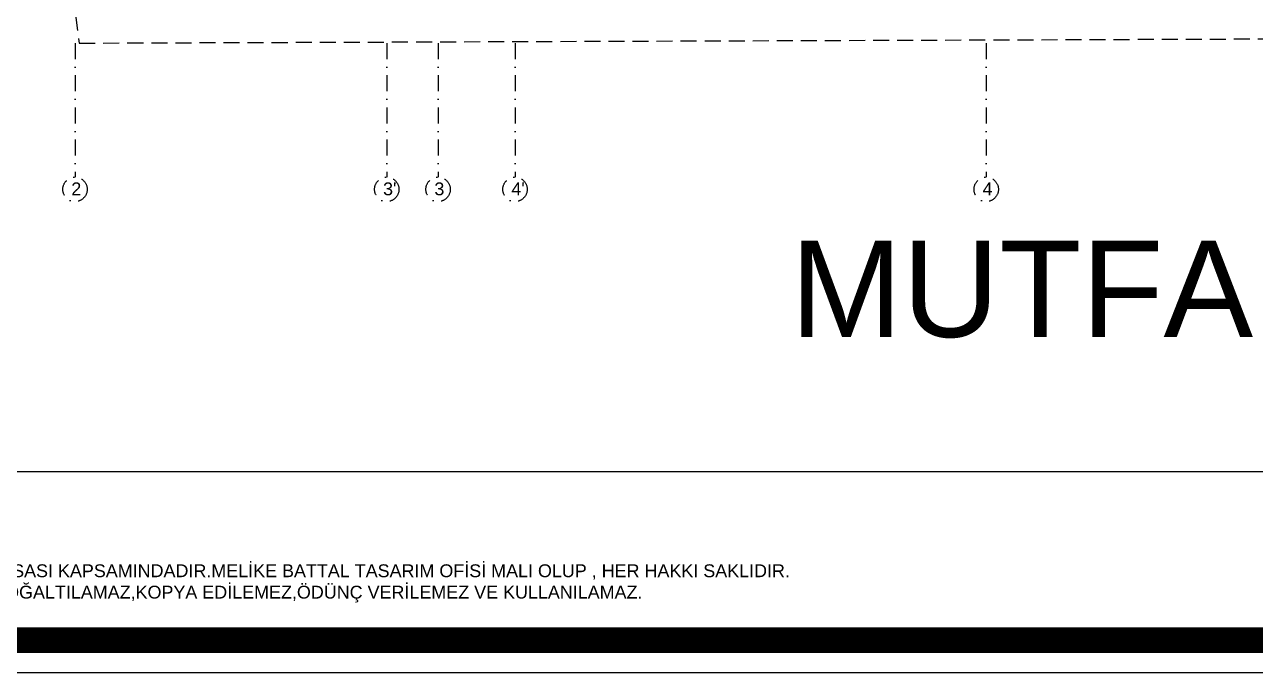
# Model space of a CAD drawing. Header units: millimetres. Extents: x -29311 to -3405, y 28913 to 42880.
# Drawn here: x -28216 to -26298, y 38241 to 39250 of the extents above; entities that cross this region are included whole.
import ezdxf

# ---------------------------------------------------------------- set-up
doc = ezdxf.new("R2010")
doc.units = ezdxf.units.MM
for name, pattern in [('( Hidden )', [0.375, 0.25, -0.125]), ('DASHDOT', [1, 0.5, -0.25, 0, -0.25]), ('DASHDOT2', [0.5, 0.25, -0.125, 0, -0.125])]:
    doc.linetypes.add(name, pattern=pattern)
for name, color, linetype in [('A-AKS', 57, 'DASHDOT'), ('A-AKS.', 57, 'DASHDOT2'), ('vaz_bina2', 161, 'Continuous'), ('yazı1', 7, 'Continuous'), ('Yazılar', 253, 'Continuous')]:
    doc.layers.add(name, color=color, linetype=linetype)
doc.styles.get("Standard").update_dxf_attribs({"font": 'arial.ttf'})
doc.styles.add('text1', font='arial.ttf')

# ---------------------------------------------------------------- blocks, each defined once
blk = doc.blocks.new('ANTET')
at = {"color": 251, "const_width": 20, "elevation": 0}
blk.add_lwpolyline([(-18595.04, -50619.36), (-18595.04, -52600.11), (-14668.24, -52600.11), (-14668.24, -50619.36)], close=True, dxfattribs=at)
at = {"layer": 'Yazılar', "elevation": 0}
for points in [[(-18620.04, -50594.36), (-18620.04, -52625.11), (-14643.24, -52625.11), (-14643.24, -50594.36)], [(-18397.88, -50768.01), (-14785.5, -50768.01), (-14785.5, -52468.87), (-18397.88, -52468.87)]]:
    blk.add_lwpolyline(points, close=True, dxfattribs=at)
at = {"layer": 'Yazılar', "insert": (-18419.53, -52540.96, 0), "char_height": 10, "width": 1677.6011, "attachment_point": 1}
blk.add_mtext('{\\fArial|b0|i0|c162|p34;BU ÇİZİM , 5846 SAYILI FİKİR SANAT ESERLERİ YASASI KAPSAMINDADIR.MELİKE BATTAL TASARIM OFİSİ MALI OLUP , HER HAKKI SAKLIDIR.\\PMELİKE BATTAL TASARIM OFİSİ İZNİ OLMADAN ÇOĞALTILAMAZ,KOPYA EDİLEMEZ,ÖDÜNÇ VERİLEMEZ VE KULLANILAMAZ.}', dxfattribs=at)
blk = doc.blocks.new('AKS')
at = {"layer": 'A-AKS.', "ltscale": 100}
for p, q in [((243.6, 50), (243.6, -158.9)), ((729.5, 50), (729.5, -158.9)), ((809.5, 50), (809.5, -158.9)), ((929.5, 50), (929.5, -158.9)), ((1664, 50), (1664, -158.9))]:
    blk.add_line(p, q, dxfattribs=at)
for centre in [(243.6, -177.9), (729.5, -177.9), (809.5, -177.9), (929.5, -177.9), (1664, -177.9)]:
    blk.add_circle(centre, 19, dxfattribs=at)
at = {"layer": 'A-AKS.', "ltscale": 100, "char_height": 20, "width": 18.894, "attachment_point": 1, "style": 'text1'}
for s, insert in [('2', (237.8, -167.1)), ("3'", (723.8, -167.1)), ('3', (803.8, -167.1)), ("4'", (923.8, -167.1)), ('4', (1658.3, -167.1))]:
    blk.add_mtext(s, dxfattribs=dict(at, insert=insert))

msp = doc.modelspace()

# ---------------------------------------------------------------- linework, layer by layer
at = {"layer": 'vaz_bina2', "linetype": '( Hidden )', "ltscale": 100}
msp.add_lwpolyline([(-28374.8, 41087.28), (-28131.22, 39221.08), (-23118.21, 39238.89), (-22100.43, 39242.51), (-22369.36, 40634.75), (-22611.15, 41117.08), (-22939.4, 41407.74), (-23296.6, 41596.35), (-23667.74, 41706.43), (-24036.53, 41755.81), (-28439.79, 41585.13)], close=True, dxfattribs=at)

# ---------------------------------------------------------------- block references
at = {"xscale": 2, "yscale": 2, "zscale": 2}
msp.add_blockref('ANTET', (7929.5, 143490.88, 0), dxfattribs=at)
at = {"layer": 'A-AKS'}
msp.add_blockref('AKS', (-28381.33, 39171.08), dxfattribs=at)

# ---------------------------------------------------------------- texts
at = {"layer": 'yazı1', "insert": (-27022.81, 38913.14), "char_height": 150, "width": 5787.7223, "attachment_point": 1}
msp.add_mtext('MUTFAK YERLEŞİM  PLANI', dxfattribs=at)
msp.add_mtext('MUTFAK YERLEŞİM  PLANI', dxfattribs=at)

doc.saveas('drawing.dxf')
